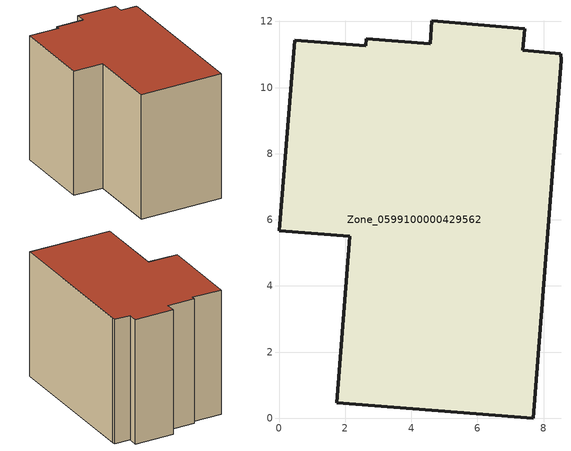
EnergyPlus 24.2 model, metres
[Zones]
Zone_0599100000429562
 floor ground (C_G): 0.47,11.44 2.62,11.26 2.63,11.48 4.58,11.32 4.61,12.02 7.43,11.78 7.38,11.12 8.52,11.02 8.53,10.82 7.68,0 1.75,0.46 2.14,5.5 0,5.68 z7.35
 wall outside (C_F): 7.43,11.78 4.61,12.02 4.58,11.32 2.63,11.48 2.62,11.26 0.47,11.44 0,5.68 2.14,5.5 1.75,0.46 7.68,0 8.53,10.82 8.52,11.02 7.38,11.12 7.43,11.78 z7.35:16.37
 roof outside (C_R): 7.68,0 8.53,10.82 8.52,11.02 7.38,11.12 7.43,11.78 4.61,12.02 4.58,11.32 2.63,11.48 2.62,11.26 0.47,11.44 0,5.68 2.14,5.5 1.75,0.46 z16.37
[BUILDING]
Pand.0599100000429562: North Axis=0; Terrain=City; Loads Convergence Tolerance Value=0.04; Temperature Convergence Tolerance Value=0.4; Solar Distribution=FullExterior; Maximum Number of Warmup Days=25; Minimum Number of Warmup Days=1
[Site:Location]
Rotterdam.The.Hague.AP_ZH_NLD Design_Conditions: Latitude=51.96; Longitude=4.45; Time Zone=1; Elevation=-4.5
[SITE:GROUNDTEMPERATURE:BUILDINGSURFACE]
18, 18, 18, 18, 18, 18, 18, 18, 18, 18, 18, 18
[MATERIAL] Thermal Absorptance=0.9; Solar Absorptance=0.7; Visible Absorptance=0.7
Name | Roughness | Thickness | Conductivity | Density | Specific Heat
G.TC.2006-2014 | MediumSmooth | 0.15 | 0.06 | 540 | 1210
F.TC.2006-2014 | Rough | 0.3 | 0.12 | 1920 | 840
R.TC.2006-2014 | MediumRough | 0.2 | 0.08 | 1500 | 1000
[CONSTRUCTION]
C_G: G.TC.2006-2014
C_F: F.TC.2006-2014
C_R: R.TC.2006-2014
[ZONE]
Zone_0599100000429562: Type=1; Multiplier=1; Ceiling Height=Autocalculate; Volume=Autocalculate; Floor Area=autocalculate; Part of Total Floor Area=Yes
[ZONEINFILTRATION:DESIGNFLOWRATE]
Infil_Zone_0599100000429562: Zone or ZoneList or Space or SpaceList=Zone_0599100000429562; Schedule=AlwaysOn; Design Flow Rate Calculation Method=Flow/Area; Flow Rate per Floor Area=0.0015; Constant Term Coefficient=1; Temperature Term Coefficient=0; Velocity Term Coefficient=0; Velocity Squared Term Coefficient=0
[HVACTEMPLATE:ZONE:IDEALLOADSAIRSYSTEM]
Zone_0599100000429562: Maximum Heating Supply Air Temperature=50; Minimum Cooling Supply Air Temperature=13; Maximum Heating Supply Air Humidity Ratio=0.0156; Minimum Cooling Supply Air Humidity Ratio=0.0077; Heating Limit=NoLimit; Cooling Limit=NoLimit; Dehumidification Control Type=ConstantSensibleHeatRatio; Cooling Sensible Heat Ratio=0.7; Dehumidification Setpoint=60; Humidification Control Type=None; Humidification Setpoint=30; Outdoor Air Method=None; Outdoor Air Flow Rate per Person=0.00944; Outdoor Air Flow Rate per Zone Floor Area=0; Outdoor Air Flow Rate per Zone=0; Demand Controlled Ventilation Type=None; Outdoor Air Economizer Type=NoEconomizer; Heat Recovery Type=None; Sensible Heat Recovery Effectiveness=0.7; Latent Heat Recovery Effectiveness=0.65
[ZONECONTROL:THERMOSTAT]
ThermostatControl_Zone_0599100000429562: Zone or ZoneList=Zone_0599100000429562; Control Type Schedule=DualSetpointControlType; Control 1=Thermostat_Zone_0599100000429562; Temperature Difference Between Cutout And Setpoint=0
[THERMOSTATSETPOINT:DUALSETPOINT]
Thermostat_Zone_0599100000429562: Heating Setpoint Temperature Schedule=HeatingSetpoint_Zone_0599100000429562; Cooling Setpoint Temperature Schedule=CoolingSetpoint_Zone_0599100000429562
[SCHEDULE:COMPACT]
HeatingSetpoint_Zone_0599100000429562: Through: 12/31, For: AllDays, Until: 24:00, 21
CoolingSetpoint_Zone_0599100000429562: Through: 12/31, For: AllDays, Until: 24:00, 24
DualSetpointControlType: Through: 12/31, For: AllDays, Until: 24:00, 4
AlwaysOn: Through: 12/31, For: AllDays, Until: 24:00, 1
